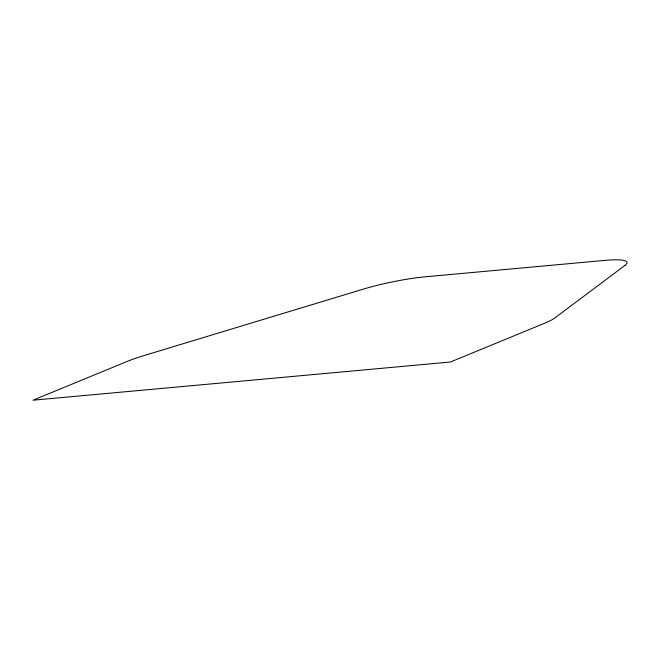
<?xml version="1.0" encoding="UTF-8"?>
<svg xmlns="http://www.w3.org/2000/svg" width="660" height="660" viewBox="0 0 660 660"><rect width="100%" height="100%" fill="white"/><g stroke="black" fill="none" stroke-linecap="round" stroke-linejoin="round"><path stroke-width="0.99" d="M624.838 265.493L554.573 318.153A57.527 8.506 -12.1 0 1 545.185 323.004L450.376 362.026L33 400.207L127.801 361.185A57.527 8.506 -12.1 0 1 143.368 355.765L361.903 289.55A57.527 8.506 -12.1 0 1 425.221 276.812L604.906 260.378A57.527 8.506 -12.1 0 1 624.838 265.493"/></g></svg>
